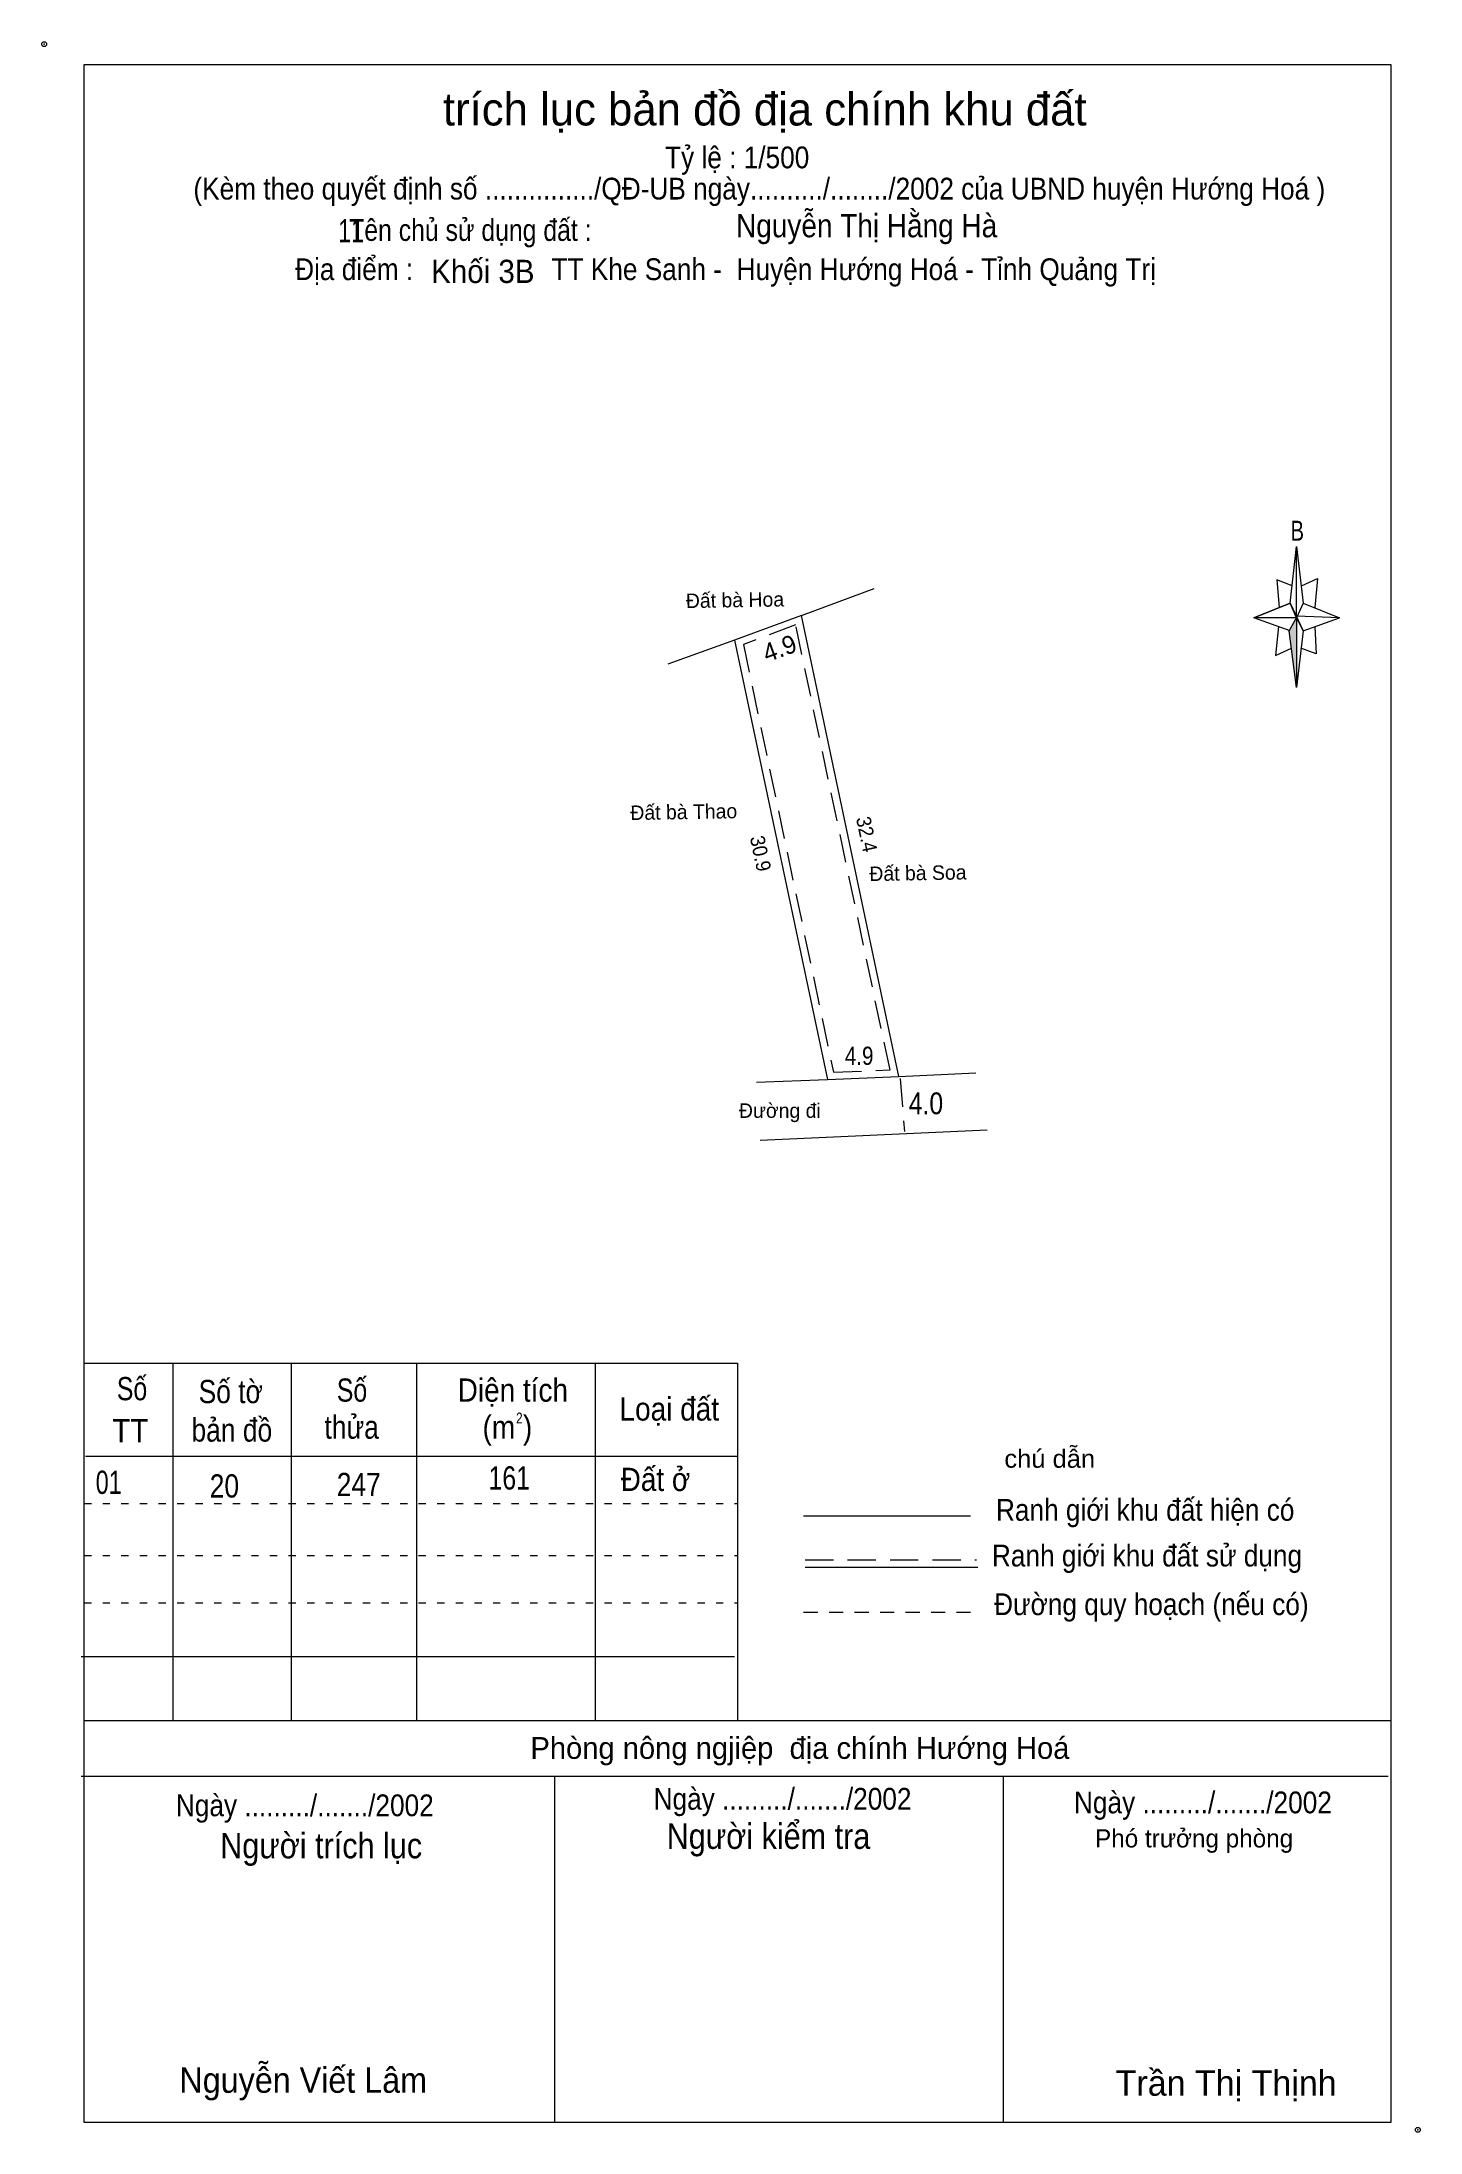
# Model space of a CAD drawing. Header units: centimetres. Extents: x 0.4 to 19.4, y 1 to 29.8.
import ezdxf
from ezdxf.enums import TextEntityAlignment as Align

# ---------------------------------------------------------------- set-up
doc = ezdxf.new("R2010")
doc.units = ezdxf.units.CM
doc.header["$LTSCALE"] = 0.13
doc.header["$PDMODE"] = 32
doc.header["$PDSIZE"] = 0.065
for name, pattern in [('DOTTED', [1.5, 0.3, -1.2]), ('MEDIUM_DASHED', [4.5, 3, -1.5]), ('SHORT_DASHED', [2.7, 1.5, -1.2])]:
    doc.linetypes.add(name, pattern=pattern)
for name, color, linetype, lineweight in [('1', 7, 'DOTTED', 13), ('22', 7, 'Continuous', 13), ('5', 7, 'Continuous', 13)]:
    doc.layers.add(name, color=color, linetype=linetype, lineweight=lineweight)
doc.layers.add('34', color=7, linetype='Continuous')
doc.layers.add('50', color=7, linetype='Continuous')

msp = doc.modelspace()

# ---------------------------------------------------------------- hatches: boundary and pattern name
at = {"layer": '5'}
msp.add_hatch(color=256, dxfattribs=at).paths.add_polyline_path([(17.7, 21.83), (17.7, 20.87), (17.6, 21.65)])

# ---------------------------------------------------------------- linework, layer by layer
at = {"layer": '1', "linetype": 'Continuous'}
for p, q in [((10.88, 21.86), (11.88, 22.23)), ((12.22, 15.51), (13.28, 15.56))]:
    msp.add_line(p, q, dxfattribs=at)
at = {"layer": '1', "linetype": 'MEDIUM_DASHED'}
msp.add_line((12.24, 15.48), (12.3, 14.75), dxfattribs=at)
at = {"layer": '1'}
for p, q in [((1, 9.63), (10, 9.63)), ((1, 8.91), (10, 8.91)), ((1, 8.26), (10, 8.26))]:
    msp.add_line(p, q, dxfattribs=at)
at = {"layer": '1', "linetype": 'Continuous'}
msp.add_lwpolyline([(12.22, 15.51), (10.88, 21.86), (9.96, 21.52), (11.24, 15.47)], close=True, dxfattribs=at)
at = {"layer": '1', "linetype": 'MEDIUM_DASHED'}
msp.add_lwpolyline([(12.1, 15.6), (10.8, 21.73), (10.08, 21.46), (11.32, 15.57)], close=True, dxfattribs=at)
at = {"layer": '22'}
for p, q in [((9.96, 21.52), (9.04, 21.19)), ((10.26, 15.43), (11.24, 15.47)), ((13.44, 14.77), (10.31, 14.63))]:
    msp.add_line(p, q, dxfattribs=at)
at = {"layer": '5'}
for p, q in [((17.61, 22.03), (17.7, 22.81)), ((17.79, 22.03), (18.29, 21.83)), ((17.61, 21.65), (17.11, 21.83)), ((17.79, 21.65), (17.7, 20.87)), ((17.95, 21.71), (17.97, 21.33)), ((17.97, 21.33), (17.76, 21.41)), ((1, 11.56), (10, 11.56)), ((2.22, 11.56), (2.22, 6.64)), ((3.85, 11.56), (3.85, 6.64)), ((5.58, 11.56), (5.58, 6.64)), ((8.04, 11.56), (8.04, 6.64)), ((10, 11.56), (10, 6.64)), ((1.02, 10.28), (10, 10.28)), ((10.91, 9.46), (13.21, 9.46)), ((10.93, 8.75), (13.31, 8.75)), ((0.96, 7.52), (9.96, 7.52)), ((1, 6.64), (19, 6.64)), ((0.96, 5.87), (18.96, 5.87)), ((7.48, 5.87), (7.48, 1.1)), ((13.66, 5.87), (13.66, 1.1))]:
    msp.add_line(p, q, dxfattribs=at)
at = {"layer": '5', "linetype": 'MEDIUM_DASHED'}
msp.add_line((10.93, 8.85), (13.29, 8.85), dxfattribs=at)
at = {"layer": '5', "linetype": 'SHORT_DASHED'}
msp.add_line((10.91, 8.13), (13.29, 8.13), dxfattribs=at)
at = {"layer": '5'}
for points in [[(1, 29.45), (19, 29.45), (19, 1.1), (1, 1.1)], [(17.7, 22.81), (17.79, 22.03), (17.7, 21.83)], [(17.7, 21.83), (17.11, 21.83), (17.61, 22.03), (17.79, 21.65), (18.29, 21.83), (17.7, 21.85)], [(17.7, 21.83), (17.7, 20.87), (17.6, 21.65)]]:
    msp.add_lwpolyline(points, close=True, dxfattribs=at)
for points in [[(17.64, 22.27), (17.43, 22.35), (17.46, 21.97)], [(17.77, 22.27), (17.99, 22.37), (17.95, 21.97)], [(17.7, 21.83), (17.61, 22.03), (17.11, 21.83)], [(17.45, 21.71), (17.41, 21.31), (17.63, 21.41)], [(17.7, 21.83), (17.79, 21.65), (18.29, 21.83)]]:
    msp.add_lwpolyline(points, dxfattribs=at)
for p in [(0.45, 29.73), (19.37, 1)]:
    msp.add_point(p, dxfattribs=at)

# ---------------------------------------------------------------- texts
at = {"layer": '1'}
for s, p in [('Đất bà Hoa ', (10.0033, 21.974)), ('Đất bà Thao ', (9.2983, 19.0553)), ('Đất bà Soa ', (12.5233, 18.2135))]:
    msp.add_text(s, height=0.2, rotation=1, dxfattribs=at).set_placement(p, align=Align.CENTER)
at = {"layer": '1', "width": 0.95}
for s, p in [('32.4', (11.6816, 18.8256)), ('30.9', (10.2205, 18.5606))]:
    msp.add_text(s, height=0.2, rotation=281.916, dxfattribs=at).set_placement(p, align=Align.CENTER)
at = {"layer": '1'}
for s, height, width, p in [('4.0', 0.3, 0.85, (12.595, 14.99)), ('2', 0.15, 0.8, (6.995, 10.73))]:
    msp.add_text(s, height=height, dxfattribs=dict(at, width=width)).set_placement(p, align=Align.CENTER)
msp.add_text('Đường đi ', height=0.2, dxfattribs=at).set_placement((10.62, 14.94), align=Align.CENTER)
at = {"layer": '34'}
for s, width, p in [('Nguyễn Thị Hằng Hà ', 0.9, (9.98, 27.07)), ('11', 0.75, (4.5, 27)), ('Khối 3B', 0.95, (5.78, 26.44))]:
    msp.add_text(s, height=0.32, dxfattribs=dict(at, width=width)).set_placement(p)
at = {"layer": '5'}
for s, height, p in [('trích lục bản đồ địa chính khu đất', 0.45, (10.375, 28.61)), ('Phòng nông ngjiệp  địa chính Hướng Hoá ', 0.3, (10.915, 6.11)), ('Phó trưởng phòng ', 0.25, (16.335, 4.89)), ('Trần Thị Thịnh', 0.35, (16.73, 1.47))]:
    msp.add_text(s, height=height, dxfattribs=at).set_placement(p, align=Align.CENTER)
for s, height, width, p in [('Tỷ lệ : 1/500', 0.3, 0.9, (9.995, 28.02)), ('(Kèm theo quyết định số .............../QĐ-UB ngày........../......../2002 của UBND huyện Hướng Hoá )', 0.3, 0.9, (10.3, 27.59)), ('Tên chủ sử dụng đất :', 0.3, 0.85, (6.32, 27.02)), ('Địa điểm :                   TT Khe Sanh -  Huyện Hướng Hoá - Tỉnh Quảng Trị ', 0.3, 0.9, (9.885, 26.48)), ('B', 0.2756, 0.75, (17.71, 22.89)), ('Số', 0.32, 0.8, (1.66, 11.05)), ('Số tờ', 0.32, 0.85, (3.02, 11.01)), ('Số', 0.32, 0.8, (4.69, 11.03)), ('Diện tích', 0.32, 0.9, (6.905, 11.03)), ('Loại đất', 0.32, 0.9, (9.06, 10.77)), ('TT', 0.32, 0.95, (1.635, 10.47)), ('bản đồ', 0.32, 0.85, (3.035, 10.48)), ('thửa', 0.32, 0.85, (4.685, 10.52)), ('(m )', 0.32, 0.9, (6.83, 10.52)), ('chú dẫn', 0.25, 1.05, (14.3, 10.12)), ('Ranh giới khu đất hiện có ', 0.3, 0.9, (15.665, 9.39)), ('Ranh giới khu đất sử dụng', 0.3, 0.9, (15.64, 8.76)), ('Đường quy hoạch (nếu có)', 0.3, 0.9, (15.7, 8.09)), ('Ngày ........./......./2002', 0.3, 0.9, (4.04, 5.32)), ('Ngày ........./......./2002', 0.3, 0.9, (10.62, 5.41)), ('Ngày ........./......./2002', 0.3, 0.9, (16.41, 5.36)), ('Người kiểm tra ', 0.35, 0.9, (10.485, 4.87)), ('Người trích lục', 0.35, 0.9, (4.265, 4.74)), ('Nguyễn Viết Lâm ', 0.35, 0.95, (4.08, 1.51))]:
    msp.add_text(s, height=height, dxfattribs=dict(at, width=width)).set_placement(p, align=Align.CENTER)
at = {"layer": '50'}
msp.add_text('4.9', height=0.25, rotation=20.093, dxfattribs=at).set_placement((10.6221, 21.2912), align=Align.CENTER)
at = {"layer": '50', "width": 0.85}
msp.add_text('4.9', height=0.25, dxfattribs=at).set_placement((11.675, 15.67), align=Align.CENTER)
at = {"layer": '50'}
for s, width, p in [('01', 0.75, (1.16, 9.76)), ('161', 0.8, (6.57, 9.82)), ('Đất ở ', 0.9, (8.39, 9.8)), ('20', 0.85, (2.73, 9.71)), ('247', 0.85, (4.48, 9.73))]:
    msp.add_text(s, height=0.32, dxfattribs=dict(at, width=width)).set_placement(p)

doc.saveas('drawing.dxf')
